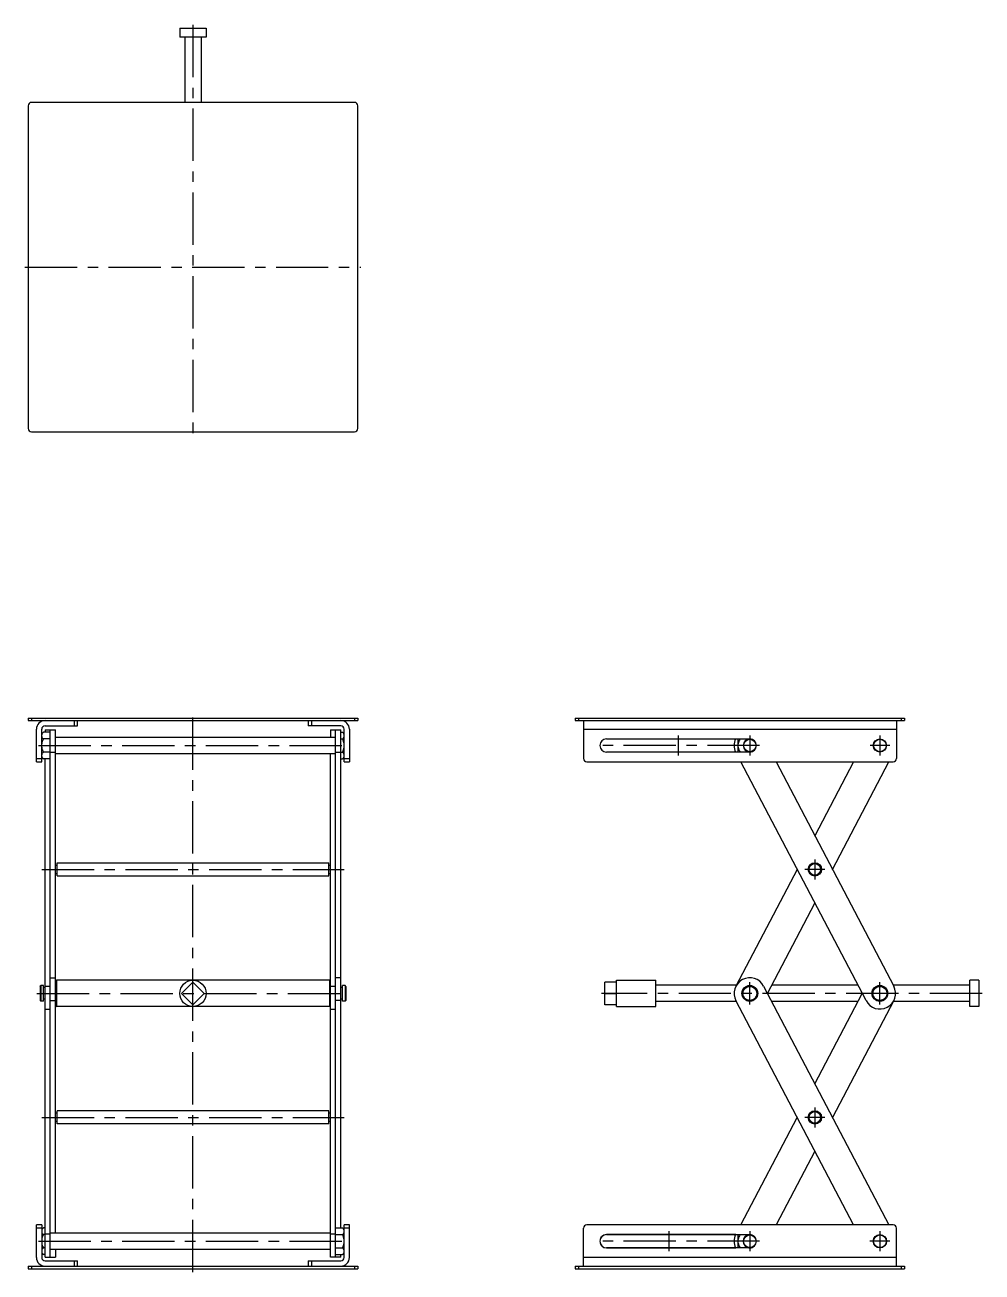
# Model space of a CAD drawing. Extents: x -106 to 1221, y -45 to 755.
# Drawn here: x 640 to 1221, y -2 to 755 of the extents above; entities that cross this region are included whole.
import ezdxf

# ---------------------------------------------------------------- set-up
doc = ezdxf.new("R2010")
doc.units = 0
doc.linetypes.add('CENTER', pattern=[50.8, 31.75, -6.35, 6.35, -6.35])
doc.layers.get('0').update_dxf_attribs({"linetype": 'CONTINUOUS'})
doc.layers.add('CENTER', color=1, linetype='CONTINUOUS')

msp = doc.modelspace()

# ---------------------------------------------------------------- linework, layer by layer
at = {"color": 7, "linetype": 'CONTINUOUS'}
for p, q in [((733.72, 752.82), (749.72, 752.82)), ((733.72, 752.82), (733.72, 747.32)), ((749.72, 752.82), (749.72, 747.32)), ((749.72, 747.32), (733.72, 747.32)), ((736.72, 747.32), (736.72, 707.82)), ((746.72, 747.32), (746.72, 707.82)), ((641.73, 705.82), (641.73, 509.84)), ((839.71, 707.82), (643.73, 707.82)), ((841.71, 509.84), (841.71, 705.82)), ((643.73, 507.84), (839.71, 507.84)), ((641.73, 334.22), (841.71, 334.22)), ((641.73, 334.22), (641.73, 332.62)), ((643.73, 334.22), (643.73, 332.62)), ((839.71, 334.22), (839.71, 332.62)), ((841.71, 334.22), (841.71, 332.62)), ((973.71, 334.22), (1173.68, 334.22)), ((973.71, 334.22), (973.71, 332.62)), ((975.71, 334.22), (975.71, 332.62)), ((1171.68, 334.22), (1171.68, 332.62)), ((1173.68, 334.22), (1173.68, 332.62)), ((641.73, 332.62), (841.71, 332.62)), ((646.73, 307.62), (646.73, 327.42)), ((649.93, 307.62), (649.93, 327.42)), ((649.93, 324.6), (650.93, 325.6)), ((655.13, 325.6), (650.93, 325.6)), ((651.93, 329.42), (671.73, 329.42)), ((651.93, 327.12), (658.33, 327.12)), ((651.93, 327.12), (651.93, 325.6)), ((655.13, 7.1), (655.13, 327.12)), ((658.33, 21.6), (658.33, 327.12)), ((669.73, 329.42), (669.73, 332.62)), ((671.73, 329.42), (671.73, 332.62)), ((811.71, 332.62), (811.71, 329.42)), ((831.51, 329.42), (811.71, 329.42)), ((813.71, 332.62), (813.71, 329.42)), ((825.11, 327.12), (831.51, 327.12)), ((825.11, 327.12), (825.11, 322.62)), ((828.31, 7.1), (828.31, 327.12)), ((831.51, 24.78), (831.51, 327.12)), ((831.51, 325.6), (832.51, 325.6)), ((833.51, 324.6), (832.51, 325.6)), ((833.51, 307.62), (833.51, 327.42)), ((836.71, 327.42), (836.71, 307.62)), ((973.71, 332.62), (1173.68, 332.62)), ((978.71, 332.62), (978.71, 309.62)), ((978.71, 327.42), (1168.68, 327.42)), ((1168.68, 332.62), (1168.68, 309.62)), ((655.13, 321.56), (650.93, 321.56)), ((658.33, 322.62), (828.31, 322.62)), ((831.51, 321.56), (832.51, 321.56)), ((992.7, 321.52), (1079.69, 321.52)), ((1072.7, 313.52), (1072.7, 321.52)), ((649.93, 310.44), (650.93, 309.44)), ((655.13, 313.48), (650.93, 313.48)), ((658.33, 313.21), (655.13, 313.21)), ((658.33, 312.62), (828.31, 312.62)), ((825.11, 7.1), (825.11, 312.62)), ((831.51, 313.21), (828.31, 313.21)), ((831.51, 313.48), (832.51, 313.48)), ((833.51, 310.44), (832.51, 309.44)), ((1079.69, 313.52), (992.7, 313.52)), ((646.73, 309.62), (649.93, 309.62)), ((646.73, 307.62), (649.93, 307.62)), ((655.13, 309.44), (650.93, 309.44)), ((651.93, 7.1), (651.93, 309.44)), ((831.51, 309.44), (832.51, 309.44)), ((833.51, 309.62), (836.71, 309.62)), ((833.51, 307.62), (836.71, 307.62)), ((980.71, 307.62), (1166.68, 307.62)), ((1150.27, 162.7), (1074.22, 307.62)), ((1095.67, 307.62), (1167.09, 171.52)), ((1142.71, 307.62), (1119.19, 262.81)), ((1129.92, 242.37), (1164.16, 307.62)), ((658.33, 244.87), (659.33, 244.87)), ((659.33, 246.37), (824.11, 246.37)), ((659.33, 238.37), (659.33, 246.36)), ((824.11, 238.37), (824.11, 246.36)), ((824.11, 244.87), (825.11, 244.87)), ((1108.46, 242.37), (1071.29, 171.52)), ((658.33, 239.87), (659.33, 239.87)), ((659.33, 238.37), (824.11, 238.37)), ((824.11, 239.87), (825.11, 239.87)), ((1090.42, 167.11), (1119.19, 221.92)), ((655.13, 176.61), (658.33, 176.61)), ((658.33, 174.61), (658.83, 175.11)), ((824.61, 175.11), (658.83, 175.11)), ((658.83, 175.11), (658.83, 159.11)), ((824.61, 175.11), (824.61, 159.11)), ((825.11, 174.61), (824.61, 175.11)), ((831.51, 176.61), (828.31, 176.61)), ((998.71, 175.11), (1022.7, 175.11)), ((998.71, 159.11), (998.71, 175.11)), ((1022.7, 159.11), (1022.7, 175.11)), ((1213.18, 159.11), (1213.18, 175.11)), ((1218.68, 175.11), (1213.18, 175.11)), ((1218.68, 175.11), (1218.68, 159.11)), ((648.93, 171.36), (649.43, 171.86)), ((648.93, 171.36), (648.93, 162.86)), ((650.93, 171.86), (649.43, 171.86)), ((649.43, 171.86), (649.43, 162.36)), ((650.93, 162.36), (650.93, 171.86)), ((651.93, 170.61), (650.93, 170.61)), ((651.93, 171.52), (655.13, 171.52)), ((741.72, 173.97), (734.86, 167.11)), ((734.86, 167.11), (741.72, 160.25)), ((748.58, 167.11), (741.72, 173.97)), ((741.72, 160.25), (748.58, 167.11)), ((825.11, 171.52), (828.31, 171.52)), ((832.51, 170.61), (831.51, 170.61)), ((832.51, 162.36), (832.51, 171.86)), ((834.01, 171.86), (832.51, 171.86)), ((834.51, 171.36), (834.01, 171.86)), ((834.01, 171.86), (834.01, 162.36)), ((834.51, 171.36), (834.51, 162.86)), ((998.71, 173.97), (991.71, 173.97)), ((991.71, 160.25), (991.71, 173.97)), ((991.71, 167.11), (998.71, 167.11)), ((1071.62, 172.11), (1022.7, 172.11)), ((1088.11, 171.52), (1164.16, 26.6)), ((1145.33, 172.11), (1093.05, 172.11)), ((1119.19, 112.3), (1147.96, 167.11)), ((1213.18, 172.11), (1166.79, 172.11)), ((648.93, 162.86), (649.43, 162.36)), ((650.93, 162.36), (649.43, 162.36)), ((651.93, 163.61), (650.93, 163.61)), ((655.13, 162.7), (658.33, 162.7)), ((658.33, 159.61), (658.83, 159.11)), ((824.61, 159.11), (658.83, 159.11)), ((825.11, 159.61), (824.61, 159.11)), ((831.51, 162.7), (828.31, 162.7)), ((832.51, 163.61), (831.51, 163.61)), ((834.01, 162.36), (832.51, 162.36)), ((834.51, 162.86), (834.01, 162.36)), ((998.71, 160.25), (991.71, 160.25)), ((998.71, 159.11), (1022.7, 159.11)), ((1071.59, 162.11), (1022.7, 162.11)), ((1142.71, 26.6), (1071.29, 162.7)), ((1145.33, 162.11), (1093.05, 162.11)), ((1167.09, 162.7), (1129.92, 91.85)), ((1213.18, 162.11), (1166.76, 162.11)), ((1218.68, 159.11), (1213.18, 159.11)), ((651.93, 157.61), (655.13, 157.61)), ((825.11, 157.61), (828.31, 157.61)), ((659.33, 94.35), (658.33, 94.35)), ((824.11, 95.85), (659.33, 95.85)), ((659.33, 87.85), (659.33, 95.85)), ((824.11, 87.85), (824.11, 95.85)), ((825.11, 94.35), (824.11, 94.35)), ((1074.22, 26.6), (1108.46, 91.85)), ((659.33, 89.35), (658.33, 89.35)), ((824.11, 87.85), (659.33, 87.85)), ((825.11, 89.35), (824.11, 89.35)), ((1119.19, 71.41), (1095.67, 26.6)), ((646.73, 6.8), (646.73, 26.6)), ((649.93, 26.6), (646.73, 26.6)), ((649.93, 24.6), (646.73, 24.6)), ((649.93, 26.6), (649.93, 6.8)), ((649.93, 23.78), (650.93, 24.78)), ((651.93, 24.78), (650.93, 24.78)), ((828.31, 24.78), (832.51, 24.78)), ((833.51, 23.78), (832.51, 24.78)), ((833.51, 6.8), (833.51, 26.6)), ((836.71, 26.6), (833.51, 26.6)), ((836.71, 24.6), (833.51, 24.6)), ((836.71, 6.8), (836.71, 26.6)), ((978.71, 1.6), (978.71, 24.6)), ((1166.68, 26.6), (980.71, 26.6)), ((1168.68, 1.6), (1168.68, 24.6)), ((651.93, 20.74), (650.93, 20.74)), ((655.13, 21.01), (651.93, 21.01)), ((825.11, 21.6), (655.13, 21.6)), ((828.31, 21.01), (825.11, 21.01)), ((828.31, 20.74), (832.51, 20.74)), ((1071.13, 20.7), (992.7, 20.7)), ((992.75, 20.75), (1079.64, 20.75)), ((1072.7, 12.66), (1072.7, 20.74)), ((649.93, 9.62), (650.93, 8.62)), ((651.93, 12.66), (650.93, 12.66)), ((651.93, 8.62), (650.93, 8.62)), ((825.11, 11.6), (655.13, 11.6)), ((658.33, 11.6), (658.33, 7.1)), ((828.31, 12.66), (832.51, 12.66)), ((828.31, 8.62), (832.51, 8.62)), ((831.51, 7.1), (831.51, 8.62)), ((833.51, 9.62), (832.51, 8.62)), ((992.7, 12.7), (1071.13, 12.7)), ((1079.64, 12.65), (992.75, 12.65)), ((641.73, 1.6), (841.71, 1.6)), ((641.73, 1.6), (641.73, 0)), ((641.73, 0), (841.71, 0)), ((643.73, 1.6), (643.73, 0)), ((651.93, 7.1), (658.33, 7.1)), ((651.93, 4.8), (671.73, 4.8)), ((669.73, 1.6), (669.73, 4.8)), ((671.73, 1.6), (671.73, 4.8)), ((811.71, 4.8), (811.71, 1.6)), ((811.71, 4.8), (831.51, 4.8)), ((813.71, 4.8), (813.71, 1.6)), ((831.51, 7.1), (825.11, 7.1)), ((839.71, 1.6), (839.71, 0)), ((841.71, 1.6), (841.71, 0)), ((973.71, 1.6), (1173.68, 1.6)), ((973.71, 1.6), (973.71, 0)), ((973.71, 0), (1173.68, 0)), ((975.71, 1.6), (975.71, 0)), ((1168.68, 6.8), (978.71, 6.8)), ((1171.68, 1.6), (1171.68, 0)), ((1173.68, 1.6), (1173.68, 0))]:
    msp.add_line(p, q, dxfattribs=at)
for centre, radius in [((1079.7, 317.52), 3.8), ((1158.68, 317.52), 4), ((1158.68, 317.52), 3.8), ((1119.19, 242.37), 4.05), ((1119.19, 242.37), 4), ((1119.19, 242.37), 3.5), ((741.72, 167.11), 8), ((1079.7, 167.11), 4.8), ((1079.7, 167.11), 4.75), ((1079.7, 167.11), 4.25), ((1158.68, 167.11), 4.8), ((1158.68, 167.11), 4.75), ((1158.68, 167.11), 4.25), ((1119.19, 91.85), 4.05), ((1119.19, 91.85), 4), ((1119.19, 91.85), 3.5), ((1079.7, 16.7), 3.8), ((1158.68, 16.7), 4.05), ((1158.68, 16.7), 4), ((1158.68, 16.7), 3.8)]:
    msp.add_circle(centre, radius, dxfattribs=at)
for centre, radius, start, end in [((643.73, 705.82), 2, 90, 180), ((839.71, 705.82), 2, 0, 90), ((643.73, 509.84), 2, 180, 270), ((839.71, 509.84), 2, 270, 0), ((651.93, 327.42), 5.2, 90, 180), ((651.93, 327.42), 2, 90, 180), ((652.35, 323.58), 2.47, 125.05647, 168.37272), ((831.51, 327.42), 5.2, 0, 90), ((831.51, 327.42), 2, 0, 90), ((831.09, 323.58), 2.47, 11.62728, 54.94353), ((652.35, 323.58), 2.47, 191.62728, 234.94353), ((658.16, 317.52), 8.28, 150.77351, 173.46899), ((831.09, 323.58), 2.47, 305.05647, 348.37272), ((825.29, 317.52), 8.28, 6.53101, 29.22649), ((992.7, 317.52), 4, 90, 270), ((1079.7, 317.52), 9.5, 154.97725, 204.97221), ((1079.7, 317.52), 7.08, 145.54565, 171.22515), ((1079.7, 317.52), 4, 90.04453, 269.95521), ((1079.69, 317.52), 4, 270, 90), ((658.16, 317.52), 8.28, 186.53101, 209.22649), ((652.35, 311.46), 2.47, 125.05647, 168.37272), ((652.35, 311.46), 2.47, 191.62728, 234.94353), ((825.29, 317.52), 8.28, 330.77351, 353.46899), ((831.09, 311.46), 2.47, 11.62728, 54.94353), ((831.09, 311.46), 2.47, 305.05647, 348.37272), ((1079.7, 317.52), 7.08, 188.77485, 214.45435), ((980.71, 309.62), 2, 180, 270), ((1166.68, 309.62), 2, 270, 0), ((1079.7, 167.11), 9.5, 27.69, 207.69), ((1158.68, 167.11), 9.5, 207.69, 27.69), ((652.35, 22.76), 2.47, 125.05647, 168.37272), ((831.09, 22.76), 2.47, 11.62728, 54.94353), ((980.71, 24.6), 2, 90, 180), ((1166.68, 24.6), 2, 0, 90), ((652.35, 22.76), 2.47, 191.62728, 234.94353), ((658.16, 16.7), 8.28, 150.77351, 173.46899), ((658.16, 16.7), 8.28, 186.53101, 209.22649), ((831.09, 22.76), 2.47, 305.05647, 348.37272), ((825.29, 16.7), 8.28, 6.53101, 29.22649), ((825.29, 16.7), 8.28, 330.77351, 353.46899), ((992.75, 16.7), 4.05, 90, 270), ((992.7, 16.7), 4, 90, 165), ((992.7, 16.7), 4, 195, 270), ((1079.7, 16.7), 9.5, 154.70135, 205.34572), ((1079.7, 16.7), 7.08, 145.05971, 171.22515), ((1079.7, 16.7), 7.08, 188.77485, 214.94028), ((1079.7, 16.7), 4, 56.51701, 303.48674), ((1079.64, 16.7), 4.05, 270, 90), ((652.35, 10.64), 2.47, 125.05647, 168.37272), ((652.35, 10.64), 2.47, 191.62728, 234.94353), ((831.09, 10.64), 2.47, 11.62728, 54.94353), ((831.09, 10.64), 2.47, 305.05647, 348.37272), ((651.93, 6.8), 5.2, 180, 270), ((651.93, 6.8), 2, 180, 270), ((831.51, 6.8), 5.2, 270, 0), ((831.51, 6.8), 2, 270, 0)]:
    msp.add_arc(centre, radius, start, end, dxfattribs=at)
at = {"layer": 'CENTER', "color": 1, "linetype": 'CENTER'}
for p, q in [((741.72, 754.82), (741.72, 505.84)), ((639.73, 607.83), (843.71, 607.83)), ((741.72, -2), (741.72, 336.22)), ((1036.2, 323.52), (1036.2, 311.52)), ((1079.69, 323.52), (1079.69, 311.52)), ((1158.68, 323.52), (1158.68, 311.52)), ((647.93, 317.52), (835.51, 317.52)), ((1085.69, 317.52), (986.71, 317.52)), ((1164.68, 317.52), (1152.68, 317.52)), ((649.93, 242.37), (833.51, 242.37)), ((1125.24, 242.37), (1113.14, 242.37)), ((1119.19, 248.42), (1119.19, 236.32)), ((646.93, 167.11), (836.51, 167.11)), ((1220.68, 167.11), (989.71, 167.11)), ((1079.7, 160.31), (1079.7, 173.91)), ((1158.68, 160.31), (1158.68, 173.91)), ((649.93, 91.85), (833.51, 91.85)), ((1125.24, 91.85), (1113.14, 91.85)), ((1119.19, 97.9), (1119.19, 85.8)), ((1030.55, 22.75), (1030.55, 10.65)), ((1079.64, 22.75), (1079.64, 10.65)), ((1158.68, 22.75), (1158.68, 10.65)), ((647.93, 16.7), (835.51, 16.7)), ((1085.69, 16.7), (986.71, 16.7)), ((1164.73, 16.7), (1152.63, 16.7))]:
    msp.add_line(p, q, dxfattribs=at)

doc.saveas('drawing.dxf')
